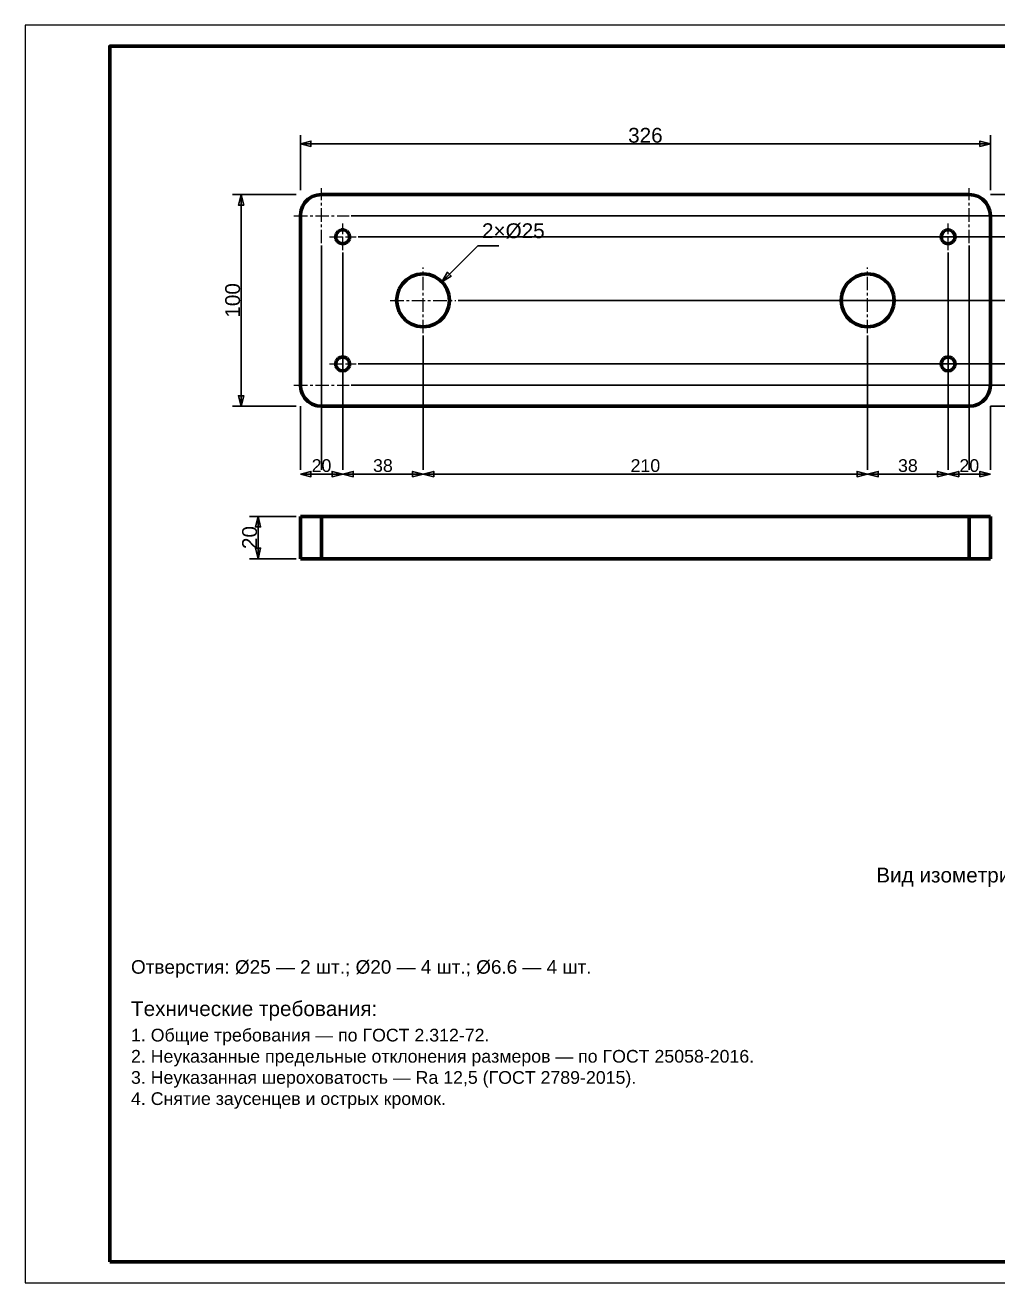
# Model space of a CAD drawing. Header units: millimetres. Extents: x 0 to 420, y 0 to 297.
# Drawn here: x 0 to 229.8, y 0 to 297 of the extents above; entities that cross this region are included whole.
import ezdxf
from ezdxf.enums import TextEntityAlignment as Align

# ---------------------------------------------------------------- set-up
doc = ezdxf.new("R2010")
doc.units = ezdxf.units.MM
doc.linetypes.add('CENTER', pattern=[5.08, 3.175, -0.635, 0.635, -0.635])
doc.linetypes.add('DASHED', pattern=[1.524, 1.27, -0.254])
doc.styles.add('GOST', font='Arial')

msp = doc.modelspace()

# ---------------------------------------------------------------- linework, layer by layer
at = {"color": 7, "lineweight": 35}
for p, q in [((65, 258), (65, 271)), ((228, 258), (228, 271)), ((65, 269), (228, 269)), ((64, 257), (49, 257)), ((51, 207), (51, 257)), ((228, 257), (243, 257)), ((77, 252), (243, 252)), ((78.65, 247), (243, 247)), ((221.65, 247), (243, 247)), ((70, 245), (70, 192)), ((98.42, 236.42), (106.9, 244.9)), ((106.9, 244.9), (111.9, 244.9)), ((223, 245), (223, 192)), ((75, 243.35), (75, 192)), ((218, 243.35), (218, 192)), ((102.25, 232), (243, 232)), ((207.25, 232), (243, 232)), ((94, 223.75), (94, 192)), ((199, 223.75), (199, 192)), ((78.65, 217), (243, 217)), ((221.65, 217), (243, 217)), ((75, 213.35), (75, 192)), ((77, 212), (243, 212)), ((218, 213.35), (218, 192)), ((64, 207), (49, 207)), ((65, 207), (65, 192)), ((70, 205), (70, 192)), ((223, 205), (223, 192)), ((228, 207), (228, 192)), ((228, 207), (243, 207)), ((65, 192), (65, 193)), ((65, 191), (75, 191)), ((75, 192), (75, 193)), ((75, 192), (75, 193)), ((75, 191), (94, 191)), ((94, 192), (94, 193)), ((94, 192), (94, 193)), ((94, 191), (199, 191)), ((199, 192), (199, 193)), ((199, 192), (199, 193)), ((199, 191), (218, 191)), ((218, 192), (218, 193)), ((218, 192), (218, 193)), ((218, 191), (228, 191)), ((228, 192), (228, 193)), ((64, 181), (53, 181)), ((55, 171), (55, 181)), ((64, 171), (53, 171))]:
    msp.add_line(p, q, dxfattribs=at)
at = {"color": 4, "linetype": 'CENTER', "lineweight": 25}
for p, q in [((70, 245.5), (70, 258.5)), ((223, 245.5), (223, 258.5)), ((63.5, 252), (76.5, 252)), ((75, 243.85), (75, 250.15)), ((216.5, 252), (229.5, 252)), ((218, 243.85), (218, 250.15)), ((71.85, 247), (78.15, 247)), ((214.85, 247), (221.15, 247)), ((94, 224.25), (94, 239.75)), ((199, 224.25), (199, 239.75)), ((86.25, 232), (101.75, 232)), ((191.25, 232), (206.75, 232)), ((75, 213.85), (75, 220.15)), ((218, 213.85), (218, 220.15)), ((70, 205.5), (70, 218.5)), ((71.85, 217), (78.15, 217)), ((214.85, 217), (221.15, 217)), ((223, 205.5), (223, 218.5)), ((63.5, 212), (76.5, 212)), ((216.5, 212), (229.5, 212))]:
    msp.add_line(p, q, dxfattribs=at)
at = {"color": 1, "lineweight": 70}
for p, q in [((66.88, 255.91), (66.09, 255.12)), ((67.83, 256.5), (66.88, 255.91)), ((68.89, 256.87), (67.83, 256.5)), ((70, 257), (68.89, 256.87)), ((223, 257), (70, 257)), ((224.11, 256.87), (223, 257)), ((225.17, 256.5), (224.11, 256.87)), ((226.12, 255.91), (225.17, 256.5)), ((226.91, 255.12), (226.12, 255.91)), ((65.13, 253.11), (65, 252)), ((65.5, 254.17), (65.13, 253.11)), ((66.09, 255.12), (65.5, 254.17)), ((227.5, 254.17), (226.91, 255.12)), ((227.87, 253.11), (227.5, 254.17)), ((228, 252), (227.87, 253.11)), ((65, 252), (65, 212)), ((228, 212), (228, 252)), ((73.56, 247.83), (73.35, 247.17)), ((73.35, 247.17), (73.42, 246.49)), ((74.02, 248.34), (73.56, 247.83)), ((74.65, 248.63), (74.02, 248.34)), ((75.35, 248.63), (74.65, 248.63)), ((75.98, 248.34), (75.35, 248.63)), ((76.44, 247.83), (75.98, 248.34)), ((76.65, 247.17), (76.44, 247.83)), ((76.58, 246.49), (76.65, 247.17)), ((216.56, 247.83), (216.35, 247.17)), ((216.35, 247.17), (216.42, 246.49)), ((217.02, 248.34), (216.56, 247.83)), ((217.65, 248.63), (217.02, 248.34)), ((218.35, 248.63), (217.65, 248.63)), ((218.98, 248.34), (218.35, 248.63)), ((219.44, 247.83), (218.98, 248.34)), ((219.65, 247.17), (219.44, 247.83)), ((219.58, 246.49), (219.65, 247.17)), ((73.42, 246.49), (73.77, 245.89)), ((73.77, 245.89), (74.32, 245.48)), ((74.32, 245.48), (75, 245.34)), ((75, 245.34), (75.68, 245.48)), ((75.68, 245.48), (76.23, 245.89)), ((76.23, 245.89), (76.58, 246.49)), ((216.42, 246.49), (216.77, 245.89)), ((216.77, 245.89), (217.32, 245.48)), ((217.32, 245.48), (218, 245.34)), ((218, 245.34), (218.68, 245.48)), ((218.68, 245.48), (219.23, 245.89)), ((219.23, 245.89), (219.58, 246.49)), ((91.29, 237.63), (90.1, 236.89)), ((92.61, 238.09), (91.29, 237.63)), ((94, 238.25), (92.61, 238.09)), ((95.39, 238.09), (94, 238.25)), ((96.71, 237.63), (95.39, 238.09)), ((97.9, 236.89), (96.71, 237.63)), ((196.29, 237.63), (195.1, 236.89)), ((197.61, 238.09), (196.29, 237.63)), ((199, 238.25), (197.61, 238.09)), ((200.39, 238.09), (199, 238.25)), ((201.71, 237.63), (200.39, 238.09)), ((202.9, 236.89), (201.71, 237.63)), ((88.37, 234.71), (87.91, 233.39)), ((89.11, 235.9), (88.37, 234.71)), ((90.1, 236.89), (89.11, 235.9)), ((98.89, 235.9), (97.9, 236.89)), ((99.63, 234.71), (98.89, 235.9)), ((100.09, 233.39), (99.63, 234.71)), ((193.37, 234.71), (192.91, 233.39)), ((194.11, 235.9), (193.37, 234.71)), ((195.1, 236.89), (194.11, 235.9)), ((203.89, 235.9), (202.9, 236.89)), ((204.63, 234.71), (203.89, 235.9)), ((205.09, 233.39), (204.63, 234.71)), ((87.91, 233.39), (87.75, 232)), ((87.75, 232), (87.91, 230.61)), ((100.25, 232), (100.09, 233.39)), ((100.09, 230.61), (100.25, 232)), ((192.91, 233.39), (192.75, 232)), ((192.75, 232), (192.91, 230.61)), ((205.25, 232), (205.09, 233.39)), ((205.09, 230.61), (205.25, 232)), ((87.91, 230.61), (88.37, 229.29)), ((88.37, 229.29), (89.11, 228.1)), ((98.89, 228.1), (99.63, 229.29)), ((99.63, 229.29), (100.09, 230.61)), ((192.91, 230.61), (193.37, 229.29)), ((193.37, 229.29), (194.11, 228.1)), ((203.89, 228.1), (204.63, 229.29)), ((204.63, 229.29), (205.09, 230.61)), ((89.11, 228.1), (90.1, 227.11)), ((90.1, 227.11), (91.29, 226.37)), ((91.29, 226.37), (92.61, 225.91)), ((92.61, 225.91), (94, 225.75)), ((94, 225.75), (95.39, 225.91)), ((95.39, 225.91), (96.71, 226.37)), ((96.71, 226.37), (97.9, 227.11)), ((97.9, 227.11), (98.89, 228.1)), ((194.11, 228.1), (195.1, 227.11)), ((195.1, 227.11), (196.29, 226.37)), ((196.29, 226.37), (197.61, 225.91)), ((197.61, 225.91), (199, 225.75)), ((199, 225.75), (200.39, 225.91)), ((200.39, 225.91), (201.71, 226.37)), ((201.71, 226.37), (202.9, 227.11)), ((202.9, 227.11), (203.89, 228.1)), ((73.56, 217.83), (73.35, 217.17)), ((73.35, 217.17), (73.42, 216.49)), ((74.02, 218.34), (73.56, 217.83)), ((74.65, 218.63), (74.02, 218.34)), ((75.35, 218.63), (74.65, 218.63)), ((75.98, 218.34), (75.35, 218.63)), ((76.44, 217.83), (75.98, 218.34)), ((76.65, 217.17), (76.44, 217.83)), ((76.58, 216.49), (76.65, 217.17)), ((216.56, 217.83), (216.35, 217.17)), ((216.35, 217.17), (216.42, 216.49)), ((217.02, 218.34), (216.56, 217.83)), ((217.65, 218.63), (217.02, 218.34)), ((218.35, 218.63), (217.65, 218.63)), ((218.98, 218.34), (218.35, 218.63)), ((219.44, 217.83), (218.98, 218.34)), ((219.65, 217.17), (219.44, 217.83)), ((219.58, 216.49), (219.65, 217.17)), ((73.42, 216.49), (73.77, 215.89)), ((73.77, 215.89), (74.32, 215.48)), ((74.32, 215.48), (75, 215.34)), ((75, 215.34), (75.68, 215.48)), ((75.68, 215.48), (76.23, 215.89)), ((76.23, 215.89), (76.58, 216.49)), ((216.42, 216.49), (216.77, 215.89)), ((216.77, 215.89), (217.32, 215.48)), ((217.32, 215.48), (218, 215.34)), ((218, 215.34), (218.68, 215.48)), ((218.68, 215.48), (219.23, 215.89)), ((219.23, 215.89), (219.58, 216.49)), ((65, 212), (65.13, 210.89)), ((65.13, 210.89), (65.5, 209.83)), ((227.5, 209.83), (227.87, 210.89)), ((227.87, 210.89), (228, 212)), ((65.5, 209.83), (66.09, 208.88)), ((66.09, 208.88), (66.88, 208.09)), ((66.88, 208.09), (67.83, 207.5)), ((225.17, 207.5), (226.12, 208.09)), ((226.12, 208.09), (226.91, 208.88)), ((226.91, 208.88), (227.5, 209.83)), ((67.83, 207.5), (68.89, 207.13)), ((68.89, 207.13), (70, 207)), ((70, 207), (223, 207)), ((223, 207), (224.11, 207.13)), ((224.11, 207.13), (225.17, 207.5)), ((65, 181), (65.03, 181)), ((65, 171), (65, 181)), ((65, 181), (65, 171)), ((65.03, 181), (65.13, 181)), ((65.13, 181), (65.28, 181)), ((65.28, 181), (65.5, 181)), ((65.5, 181), (65.77, 181)), ((65.77, 181), (66.09, 181)), ((66.09, 181), (66.46, 181)), ((66.46, 181), (66.88, 181)), ((66.88, 181), (67.34, 181)), ((67.34, 181), (67.83, 181)), ((67.83, 181), (68.35, 181)), ((68.35, 181), (68.89, 181)), ((68.89, 181), (69.44, 181)), ((69.44, 181), (70, 181)), ((70, 181), (223, 181)), ((70, 181), (70, 171)), ((223, 181), (223.56, 181)), ((223, 171), (223, 181)), ((223.56, 181), (224.11, 181)), ((224.11, 181), (224.65, 181)), ((224.65, 181), (225.17, 181)), ((225.17, 181), (225.66, 181)), ((225.66, 181), (226.12, 181)), ((226.12, 181), (226.54, 181)), ((226.54, 181), (226.91, 181)), ((226.91, 181), (227.23, 181)), ((227.23, 181), (227.5, 181)), ((227.5, 181), (227.72, 181)), ((227.72, 181), (227.87, 181)), ((227.87, 181), (227.97, 181)), ((227.97, 181), (228, 181)), ((228, 171), (228, 181)), ((228, 181), (228, 171)), ((65.03, 171), (65, 171)), ((65.13, 171), (65.03, 171)), ((65.28, 171), (65.13, 171)), ((65.5, 171), (65.28, 171)), ((65.77, 171), (65.5, 171)), ((66.09, 171), (65.77, 171)), ((66.46, 171), (66.09, 171)), ((66.88, 171), (66.46, 171)), ((67.34, 171), (66.88, 171)), ((67.83, 171), (67.34, 171)), ((68.35, 171), (67.83, 171)), ((68.89, 171), (68.35, 171)), ((69.44, 171), (68.89, 171)), ((70, 171), (69.44, 171)), ((223, 171), (70, 171)), ((223.56, 171), (223, 171)), ((224.11, 171), (223.56, 171)), ((224.65, 171), (224.11, 171)), ((225.17, 171), (224.65, 171)), ((225.66, 171), (225.17, 171)), ((226.12, 171), (225.66, 171)), ((226.54, 171), (226.12, 171)), ((226.91, 171), (226.54, 171)), ((227.23, 171), (226.91, 171)), ((227.5, 171), (227.23, 171)), ((227.72, 171), (227.5, 171)), ((227.87, 171), (227.72, 171)), ((227.97, 171), (227.87, 171)), ((228, 171), (227.97, 171))]:
    msp.add_line(p, q, dxfattribs=at)
at = {"color": 5, "linetype": 'DASHED', "lineweight": 35}
for p, q in [((66.09, 255.12), (66.88, 255.91)), ((66.88, 255.91), (67.83, 256.5)), ((67.83, 256.5), (68.89, 256.87)), ((68.89, 256.87), (70, 257)), ((70, 257), (223, 257)), ((223, 257), (224.11, 256.87)), ((224.11, 256.87), (225.17, 256.5)), ((225.17, 256.5), (226.12, 255.91)), ((226.12, 255.91), (226.91, 255.12)), ((65, 252), (65.13, 253.11)), ((65.13, 253.11), (65.5, 254.17)), ((65.5, 254.17), (66.09, 255.12)), ((226.91, 255.12), (227.5, 254.17)), ((227.5, 254.17), (227.87, 253.11)), ((227.87, 253.11), (228, 252)), ((65, 212), (65, 252)), ((228, 252), (228, 212)), ((73.35, 247.17), (73.56, 247.83)), ((73.42, 246.49), (73.35, 247.17)), ((73.56, 247.83), (74.02, 248.34)), ((74.02, 248.34), (74.65, 248.63)), ((74.65, 248.63), (75.35, 248.63)), ((75.35, 248.63), (75.98, 248.34)), ((75.98, 248.34), (76.44, 247.83)), ((76.44, 247.83), (76.65, 247.17)), ((76.65, 247.17), (76.58, 246.49)), ((216.35, 247.17), (216.56, 247.83)), ((216.42, 246.49), (216.35, 247.17)), ((216.56, 247.83), (217.02, 248.34)), ((217.02, 248.34), (217.65, 248.63)), ((217.65, 248.63), (218.35, 248.63)), ((218.35, 248.63), (218.98, 248.34)), ((218.98, 248.34), (219.44, 247.83)), ((219.44, 247.83), (219.65, 247.17)), ((219.65, 247.17), (219.58, 246.49)), ((73.77, 245.89), (73.42, 246.49)), ((74.32, 245.48), (73.77, 245.89)), ((75, 245.34), (74.32, 245.48)), ((75.68, 245.48), (75, 245.34)), ((76.23, 245.89), (75.68, 245.48)), ((76.58, 246.49), (76.23, 245.89)), ((216.77, 245.89), (216.42, 246.49)), ((217.32, 245.48), (216.77, 245.89)), ((218, 245.34), (217.32, 245.48)), ((218.68, 245.48), (218, 245.34)), ((219.23, 245.89), (218.68, 245.48)), ((219.58, 246.49), (219.23, 245.89)), ((90.1, 236.89), (91.29, 237.63)), ((91.29, 237.63), (92.61, 238.09)), ((92.61, 238.09), (94, 238.25)), ((94, 238.25), (95.39, 238.09)), ((95.39, 238.09), (96.71, 237.63)), ((96.71, 237.63), (97.9, 236.89)), ((195.1, 236.89), (196.29, 237.63)), ((196.29, 237.63), (197.61, 238.09)), ((197.61, 238.09), (199, 238.25)), ((199, 238.25), (200.39, 238.09)), ((200.39, 238.09), (201.71, 237.63)), ((201.71, 237.63), (202.9, 236.89)), ((87.91, 233.39), (88.37, 234.71)), ((88.37, 234.71), (89.11, 235.9)), ((89.11, 235.9), (90.1, 236.89)), ((97.9, 236.89), (98.89, 235.9)), ((98.89, 235.9), (99.63, 234.71)), ((99.63, 234.71), (100.09, 233.39)), ((192.91, 233.39), (193.37, 234.71)), ((193.37, 234.71), (194.11, 235.9)), ((194.11, 235.9), (195.1, 236.89)), ((202.9, 236.89), (203.89, 235.9)), ((203.89, 235.9), (204.63, 234.71)), ((204.63, 234.71), (205.09, 233.39)), ((87.75, 232), (87.91, 233.39)), ((87.91, 230.61), (87.75, 232)), ((100.09, 233.39), (100.25, 232)), ((100.25, 232), (100.09, 230.61)), ((192.75, 232), (192.91, 233.39)), ((192.91, 230.61), (192.75, 232)), ((205.09, 233.39), (205.25, 232)), ((205.25, 232), (205.09, 230.61)), ((88.37, 229.29), (87.91, 230.61)), ((89.11, 228.1), (88.37, 229.29)), ((99.63, 229.29), (98.89, 228.1)), ((100.09, 230.61), (99.63, 229.29)), ((193.37, 229.29), (192.91, 230.61)), ((194.11, 228.1), (193.37, 229.29)), ((204.63, 229.29), (203.89, 228.1)), ((205.09, 230.61), (204.63, 229.29)), ((90.1, 227.11), (89.11, 228.1)), ((91.29, 226.37), (90.1, 227.11)), ((92.61, 225.91), (91.29, 226.37)), ((94, 225.75), (92.61, 225.91)), ((95.39, 225.91), (94, 225.75)), ((96.71, 226.37), (95.39, 225.91)), ((97.9, 227.11), (96.71, 226.37)), ((98.89, 228.1), (97.9, 227.11)), ((195.1, 227.11), (194.11, 228.1)), ((196.29, 226.37), (195.1, 227.11)), ((197.61, 225.91), (196.29, 226.37)), ((199, 225.75), (197.61, 225.91)), ((200.39, 225.91), (199, 225.75)), ((201.71, 226.37), (200.39, 225.91)), ((202.9, 227.11), (201.71, 226.37)), ((203.89, 228.1), (202.9, 227.11)), ((73.35, 217.17), (73.56, 217.83)), ((73.42, 216.49), (73.35, 217.17)), ((73.56, 217.83), (74.02, 218.34)), ((74.02, 218.34), (74.65, 218.63)), ((74.65, 218.63), (75.35, 218.63)), ((75.35, 218.63), (75.98, 218.34)), ((75.98, 218.34), (76.44, 217.83)), ((76.44, 217.83), (76.65, 217.17)), ((76.65, 217.17), (76.58, 216.49)), ((216.35, 217.17), (216.56, 217.83)), ((216.42, 216.49), (216.35, 217.17)), ((216.56, 217.83), (217.02, 218.34)), ((217.02, 218.34), (217.65, 218.63)), ((217.65, 218.63), (218.35, 218.63)), ((218.35, 218.63), (218.98, 218.34)), ((218.98, 218.34), (219.44, 217.83)), ((219.44, 217.83), (219.65, 217.17)), ((219.65, 217.17), (219.58, 216.49)), ((73.77, 215.89), (73.42, 216.49)), ((74.32, 215.48), (73.77, 215.89)), ((75, 215.34), (74.32, 215.48)), ((75.68, 215.48), (75, 215.34)), ((76.23, 215.89), (75.68, 215.48)), ((76.58, 216.49), (76.23, 215.89)), ((216.77, 215.89), (216.42, 216.49)), ((217.32, 215.48), (216.77, 215.89)), ((218, 215.34), (217.32, 215.48)), ((218.68, 215.48), (218, 215.34)), ((219.23, 215.89), (218.68, 215.48)), ((219.58, 216.49), (219.23, 215.89)), ((65.13, 210.89), (65, 212)), ((65.5, 209.83), (65.13, 210.89)), ((227.87, 210.89), (227.5, 209.83)), ((228, 212), (227.87, 210.89)), ((66.09, 208.88), (65.5, 209.83)), ((66.88, 208.09), (66.09, 208.88)), ((67.83, 207.5), (66.88, 208.09)), ((226.12, 208.09), (225.17, 207.5)), ((226.91, 208.88), (226.12, 208.09)), ((227.5, 209.83), (226.91, 208.88)), ((68.89, 207.13), (67.83, 207.5)), ((70, 207), (68.89, 207.13)), ((223, 207), (70, 207)), ((224.11, 207.13), (223, 207)), ((225.17, 207.5), (224.11, 207.13)), ((65.03, 181), (65, 181)), ((65.13, 181), (65.03, 181)), ((65.28, 181), (65.13, 181)), ((65.5, 181), (65.28, 181)), ((65.77, 181), (65.5, 181)), ((66.09, 181), (65.77, 181)), ((66.46, 181), (66.09, 181)), ((66.88, 181), (66.46, 181)), ((67.34, 181), (66.88, 181)), ((67.83, 181), (67.34, 181)), ((68.35, 181), (67.83, 181)), ((68.89, 181), (68.35, 181)), ((69.44, 181), (68.89, 181)), ((70, 181), (69.44, 181)), ((223, 181), (70, 181)), ((73.35, 181), (73.34, 181)), ((73.34, 181), (73.38, 181)), ((73.35, 181), (73.34, 181)), ((73.34, 181), (73.38, 181)), ((73.38, 181), (73.35, 181)), ((73.38, 181), (73.35, 181)), ((73.43, 181), (73.38, 181)), ((73.38, 181), (73.5, 181)), ((73.43, 181), (73.38, 181)), ((73.38, 181), (73.5, 181)), ((73.5, 181), (73.43, 181)), ((73.5, 181), (73.43, 181)), ((73.59, 181), (73.5, 181)), ((73.5, 181), (73.7, 181)), ((73.59, 181), (73.5, 181)), ((73.5, 181), (73.7, 181)), ((73.7, 181), (73.59, 181)), ((73.7, 181), (73.59, 181)), ((73.82, 181), (73.7, 181)), ((73.7, 181), (73.96, 181)), ((73.82, 181), (73.7, 181)), ((73.7, 181), (73.96, 181)), ((73.96, 181), (73.82, 181)), ((73.96, 181), (73.82, 181)), ((74.12, 181), (73.96, 181)), ((73.96, 181), (74.28, 181)), ((74.12, 181), (73.96, 181)), ((73.96, 181), (74.28, 181)), ((74.28, 181), (74.12, 181)), ((74.28, 181), (74.12, 181)), ((74.45, 181), (74.28, 181)), ((74.28, 181), (74.63, 181)), ((74.45, 181), (74.28, 181)), ((74.28, 181), (74.63, 181)), ((74.63, 181), (74.45, 181)), ((74.63, 181), (74.45, 181)), ((74.81, 181), (74.63, 181)), ((74.63, 181), (75, 181)), ((74.81, 181), (74.63, 181)), ((74.63, 181), (75, 181)), ((75, 181), (74.81, 181)), ((75, 181), (74.81, 181)), ((75, 181), (75.37, 181)), ((75.19, 181), (75, 181)), ((75, 181), (75.37, 181)), ((75.19, 181), (75, 181)), ((75.37, 181), (75.19, 181)), ((75.37, 181), (75.19, 181)), ((75.37, 181), (75.72, 181)), ((75.55, 181), (75.37, 181)), ((75.37, 181), (75.72, 181)), ((75.55, 181), (75.37, 181)), ((75.72, 181), (75.55, 181)), ((75.72, 181), (75.55, 181)), ((75.72, 181), (76.04, 181)), ((75.88, 181), (75.72, 181)), ((75.72, 181), (76.04, 181)), ((75.88, 181), (75.72, 181)), ((76.04, 181), (75.88, 181)), ((76.04, 181), (75.88, 181)), ((76.04, 181), (76.3, 181)), ((76.18, 181), (76.04, 181)), ((76.04, 181), (76.3, 181)), ((76.18, 181), (76.04, 181)), ((76.3, 181), (76.18, 181)), ((76.3, 181), (76.18, 181)), ((76.3, 181), (76.5, 181)), ((76.41, 181), (76.3, 181)), ((76.3, 181), (76.5, 181)), ((76.41, 181), (76.3, 181)), ((76.5, 181), (76.41, 181)), ((76.5, 181), (76.41, 181)), ((76.5, 181), (76.62, 181)), ((76.57, 181), (76.5, 181)), ((76.5, 181), (76.62, 181)), ((76.57, 181), (76.5, 181)), ((76.62, 181), (76.57, 181)), ((76.62, 181), (76.57, 181)), ((76.62, 181), (76.66, 181)), ((76.65, 181), (76.62, 181)), ((76.62, 181), (76.66, 181)), ((76.65, 181), (76.62, 181)), ((76.66, 181), (76.65, 181)), ((76.66, 181), (76.65, 181)), ((87.91, 181), (87.75, 181)), ((87.75, 181), (87.79, 181)), ((87.79, 181), (87.91, 181)), ((88.37, 181), (87.91, 181)), ((87.91, 181), (88.1, 181)), ((88.1, 181), (88.37, 181)), ((89.11, 181), (88.37, 181)), ((88.37, 181), (88.71, 181)), ((88.71, 181), (89.11, 181)), ((90.1, 181), (89.11, 181)), ((89.11, 181), (89.58, 181)), ((89.58, 181), (90.1, 181)), ((91.29, 181), (90.1, 181)), ((90.1, 181), (90.67, 181)), ((90.67, 181), (91.29, 181)), ((92.61, 181), (91.29, 181)), ((91.29, 181), (91.94, 181)), ((91.94, 181), (92.61, 181)), ((94, 181), (92.61, 181)), ((92.61, 181), (93.3, 181)), ((93.3, 181), (94, 181)), ((94, 181), (94.7, 181)), ((95.39, 181), (94, 181)), ((94.7, 181), (95.39, 181)), ((95.39, 181), (96.06, 181)), ((96.71, 181), (95.39, 181)), ((96.06, 181), (96.71, 181)), ((96.71, 181), (97.33, 181)), ((97.9, 181), (96.71, 181)), ((97.33, 181), (97.9, 181)), ((97.9, 181), (98.42, 181)), ((98.89, 181), (97.9, 181)), ((98.42, 181), (98.89, 181)), ((98.89, 181), (99.29, 181)), ((99.63, 181), (98.89, 181)), ((99.29, 181), (99.63, 181)), ((99.63, 181), (99.9, 181)), ((100.09, 181), (99.63, 181)), ((99.9, 181), (100.09, 181)), ((100.09, 181), (100.21, 181)), ((100.25, 181), (100.09, 181)), ((100.21, 181), (100.25, 181)), ((192.91, 181), (192.75, 181)), ((192.75, 181), (192.79, 181)), ((192.79, 181), (192.91, 181)), ((193.37, 181), (192.91, 181)), ((192.91, 181), (193.1, 181)), ((193.1, 181), (193.37, 181)), ((194.11, 181), (193.37, 181)), ((193.37, 181), (193.71, 181)), ((193.71, 181), (194.11, 181)), ((195.1, 181), (194.11, 181)), ((194.11, 181), (194.58, 181)), ((194.58, 181), (195.1, 181)), ((196.29, 181), (195.1, 181)), ((195.1, 181), (195.67, 181)), ((195.67, 181), (196.29, 181)), ((197.61, 181), (196.29, 181)), ((196.29, 181), (196.94, 181)), ((196.94, 181), (197.61, 181)), ((199, 181), (197.61, 181)), ((197.61, 181), (198.3, 181)), ((198.3, 181), (199, 181)), ((199, 181), (199.7, 181)), ((200.39, 181), (199, 181)), ((199.7, 181), (200.39, 181)), ((200.39, 181), (201.06, 181)), ((201.71, 181), (200.39, 181)), ((201.06, 181), (201.71, 181)), ((201.71, 181), (202.33, 181)), ((202.9, 181), (201.71, 181)), ((202.33, 181), (202.9, 181)), ((202.9, 181), (203.42, 181)), ((203.89, 181), (202.9, 181)), ((203.42, 181), (203.89, 181)), ((203.89, 181), (204.29, 181)), ((204.63, 181), (203.89, 181)), ((204.29, 181), (204.63, 181)), ((204.63, 181), (204.9, 181)), ((205.09, 181), (204.63, 181)), ((204.9, 181), (205.09, 181)), ((205.09, 181), (205.21, 181)), ((205.25, 181), (205.09, 181)), ((205.21, 181), (205.25, 181)), ((216.35, 181), (216.34, 181)), ((216.34, 181), (216.38, 181)), ((216.35, 181), (216.34, 181)), ((216.34, 181), (216.38, 181)), ((216.38, 181), (216.35, 181)), ((216.38, 181), (216.35, 181)), ((216.43, 181), (216.38, 181)), ((216.38, 181), (216.5, 181)), ((216.43, 181), (216.38, 181)), ((216.38, 181), (216.5, 181)), ((216.5, 181), (216.43, 181)), ((216.5, 181), (216.43, 181)), ((216.59, 181), (216.5, 181)), ((216.5, 181), (216.7, 181)), ((216.59, 181), (216.5, 181)), ((216.5, 181), (216.7, 181)), ((216.7, 181), (216.59, 181)), ((216.7, 181), (216.59, 181)), ((216.82, 181), (216.7, 181)), ((216.7, 181), (216.96, 181)), ((216.82, 181), (216.7, 181)), ((216.7, 181), (216.96, 181)), ((216.96, 181), (216.82, 181)), ((216.96, 181), (216.82, 181)), ((217.12, 181), (216.96, 181)), ((216.96, 181), (217.28, 181)), ((217.12, 181), (216.96, 181)), ((216.96, 181), (217.28, 181)), ((217.28, 181), (217.12, 181)), ((217.28, 181), (217.12, 181)), ((217.45, 181), (217.28, 181)), ((217.28, 181), (217.63, 181)), ((217.45, 181), (217.28, 181)), ((217.28, 181), (217.63, 181)), ((217.63, 181), (217.45, 181)), ((217.63, 181), (217.45, 181)), ((217.81, 181), (217.63, 181)), ((217.63, 181), (218, 181)), ((217.81, 181), (217.63, 181)), ((217.63, 181), (218, 181)), ((218, 181), (217.81, 181)), ((218, 181), (217.81, 181)), ((218, 181), (218.37, 181)), ((218.19, 181), (218, 181)), ((218, 181), (218.37, 181)), ((218.19, 181), (218, 181)), ((218.37, 181), (218.19, 181)), ((218.37, 181), (218.19, 181)), ((218.37, 181), (218.72, 181)), ((218.55, 181), (218.37, 181)), ((218.37, 181), (218.72, 181)), ((218.55, 181), (218.37, 181)), ((218.72, 181), (218.55, 181)), ((218.72, 181), (218.55, 181)), ((218.72, 181), (219.04, 181)), ((218.88, 181), (218.72, 181)), ((218.72, 181), (219.04, 181)), ((218.88, 181), (218.72, 181)), ((219.04, 181), (218.88, 181)), ((219.04, 181), (218.88, 181)), ((219.04, 181), (219.3, 181)), ((219.18, 181), (219.04, 181)), ((219.04, 181), (219.3, 181)), ((219.18, 181), (219.04, 181)), ((219.3, 181), (219.18, 181)), ((219.3, 181), (219.18, 181)), ((219.3, 181), (219.5, 181)), ((219.41, 181), (219.3, 181)), ((219.3, 181), (219.5, 181)), ((219.41, 181), (219.3, 181)), ((219.5, 181), (219.41, 181)), ((219.5, 181), (219.41, 181)), ((219.5, 181), (219.62, 181)), ((219.57, 181), (219.5, 181)), ((219.5, 181), (219.62, 181)), ((219.57, 181), (219.5, 181)), ((219.62, 181), (219.57, 181)), ((219.62, 181), (219.57, 181)), ((219.62, 181), (219.66, 181)), ((219.65, 181), (219.62, 181)), ((219.62, 181), (219.66, 181)), ((219.65, 181), (219.62, 181)), ((219.66, 181), (219.65, 181)), ((219.66, 181), (219.65, 181)), ((223.56, 181), (223, 181)), ((224.11, 181), (223.56, 181)), ((224.65, 181), (224.11, 181)), ((225.17, 181), (224.65, 181)), ((225.66, 181), (225.17, 181)), ((226.12, 181), (225.66, 181)), ((226.54, 181), (226.12, 181)), ((226.91, 181), (226.54, 181)), ((227.23, 181), (226.91, 181)), ((227.5, 181), (227.23, 181)), ((227.72, 181), (227.5, 181)), ((227.87, 181), (227.72, 181)), ((227.97, 181), (227.87, 181)), ((228, 181), (227.97, 181)), ((65, 171), (65.03, 171)), ((65.03, 171), (65.13, 171)), ((65.13, 171), (65.28, 171)), ((65.28, 171), (65.5, 171)), ((65.5, 171), (65.77, 171)), ((65.77, 171), (66.09, 171)), ((66.09, 171), (66.46, 171)), ((66.46, 171), (66.88, 171)), ((66.88, 171), (67.34, 171)), ((67.34, 171), (67.83, 171)), ((67.83, 171), (68.35, 171)), ((68.35, 171), (68.89, 171)), ((68.89, 171), (69.44, 171)), ((69.44, 171), (70, 171)), ((70, 171), (223, 171)), ((73.38, 171), (73.34, 171)), ((73.34, 171), (73.35, 171)), ((73.38, 171), (73.34, 171)), ((73.34, 171), (73.35, 171)), ((73.35, 171), (73.38, 171)), ((73.35, 171), (73.38, 171)), ((73.5, 171), (73.38, 171)), ((73.38, 171), (73.43, 171)), ((73.5, 171), (73.38, 171)), ((73.38, 171), (73.43, 171)), ((73.43, 171), (73.5, 171)), ((73.43, 171), (73.5, 171)), ((73.7, 171), (73.5, 171)), ((73.5, 171), (73.59, 171)), ((73.7, 171), (73.5, 171)), ((73.5, 171), (73.59, 171)), ((73.59, 171), (73.7, 171)), ((73.59, 171), (73.7, 171)), ((73.96, 171), (73.7, 171)), ((73.7, 171), (73.82, 171)), ((73.96, 171), (73.7, 171)), ((73.7, 171), (73.82, 171)), ((73.82, 171), (73.96, 171)), ((73.82, 171), (73.96, 171)), ((74.28, 171), (73.96, 171)), ((73.96, 171), (74.12, 171)), ((74.28, 171), (73.96, 171)), ((73.96, 171), (74.12, 171)), ((74.12, 171), (74.28, 171)), ((74.12, 171), (74.28, 171)), ((74.63, 171), (74.28, 171)), ((74.28, 171), (74.45, 171)), ((74.63, 171), (74.28, 171)), ((74.28, 171), (74.45, 171)), ((74.45, 171), (74.63, 171)), ((74.45, 171), (74.63, 171)), ((75, 171), (74.63, 171)), ((74.63, 171), (74.81, 171)), ((75, 171), (74.63, 171)), ((74.63, 171), (74.81, 171)), ((74.81, 171), (75, 171)), ((74.81, 171), (75, 171)), ((75, 171), (75.19, 171)), ((75.37, 171), (75, 171)), ((75, 171), (75.19, 171)), ((75.37, 171), (75, 171)), ((75.19, 171), (75.37, 171)), ((75.19, 171), (75.37, 171)), ((75.37, 171), (75.55, 171)), ((75.72, 171), (75.37, 171)), ((75.37, 171), (75.55, 171)), ((75.72, 171), (75.37, 171)), ((75.55, 171), (75.72, 171)), ((75.55, 171), (75.72, 171)), ((75.72, 171), (75.88, 171)), ((76.04, 171), (75.72, 171)), ((75.72, 171), (75.88, 171)), ((76.04, 171), (75.72, 171)), ((75.88, 171), (76.04, 171)), ((75.88, 171), (76.04, 171)), ((76.04, 171), (76.18, 171)), ((76.3, 171), (76.04, 171)), ((76.04, 171), (76.18, 171)), ((76.3, 171), (76.04, 171)), ((76.18, 171), (76.3, 171)), ((76.18, 171), (76.3, 171)), ((76.3, 171), (76.41, 171)), ((76.5, 171), (76.3, 171)), ((76.3, 171), (76.41, 171)), ((76.5, 171), (76.3, 171)), ((76.41, 171), (76.5, 171)), ((76.41, 171), (76.5, 171)), ((76.5, 171), (76.57, 171)), ((76.62, 171), (76.5, 171)), ((76.5, 171), (76.57, 171)), ((76.62, 171), (76.5, 171)), ((76.57, 171), (76.62, 171)), ((76.57, 171), (76.62, 171)), ((76.62, 171), (76.65, 171)), ((76.66, 171), (76.62, 171)), ((76.62, 171), (76.65, 171)), ((76.66, 171), (76.62, 171)), ((76.65, 171), (76.66, 171)), ((76.65, 171), (76.66, 171)), ((87.79, 171), (87.75, 171)), ((87.75, 171), (87.91, 171)), ((87.91, 171), (87.79, 171)), ((88.1, 171), (87.91, 171)), ((87.91, 171), (88.37, 171)), ((88.37, 171), (88.1, 171)), ((88.71, 171), (88.37, 171)), ((88.37, 171), (89.11, 171)), ((89.11, 171), (88.71, 171)), ((89.58, 171), (89.11, 171)), ((89.11, 171), (90.1, 171)), ((90.1, 171), (89.58, 171)), ((90.67, 171), (90.1, 171)), ((90.1, 171), (91.29, 171)), ((91.29, 171), (90.67, 171)), ((91.94, 171), (91.29, 171)), ((91.29, 171), (92.61, 171)), ((92.61, 171), (91.94, 171)), ((93.3, 171), (92.61, 171)), ((92.61, 171), (94, 171)), ((94, 171), (93.3, 171)), ((94, 171), (95.39, 171)), ((94.7, 171), (94, 171)), ((95.39, 171), (94.7, 171)), ((95.39, 171), (96.71, 171)), ((96.06, 171), (95.39, 171)), ((96.71, 171), (96.06, 171)), ((96.71, 171), (97.9, 171)), ((97.33, 171), (96.71, 171)), ((97.9, 171), (97.33, 171)), ((97.9, 171), (98.89, 171)), ((98.42, 171), (97.9, 171)), ((98.89, 171), (98.42, 171)), ((98.89, 171), (99.63, 171)), ((99.29, 171), (98.89, 171)), ((99.63, 171), (99.29, 171)), ((99.63, 171), (100.09, 171)), ((99.9, 171), (99.63, 171)), ((100.09, 171), (99.9, 171)), ((100.09, 171), (100.25, 171)), ((100.21, 171), (100.09, 171)), ((100.25, 171), (100.21, 171)), ((192.79, 171), (192.75, 171)), ((192.75, 171), (192.91, 171)), ((192.91, 171), (192.79, 171)), ((193.1, 171), (192.91, 171)), ((192.91, 171), (193.37, 171)), ((193.37, 171), (193.1, 171)), ((193.71, 171), (193.37, 171)), ((193.37, 171), (194.11, 171)), ((194.11, 171), (193.71, 171)), ((194.58, 171), (194.11, 171)), ((194.11, 171), (195.1, 171)), ((195.1, 171), (194.58, 171)), ((195.67, 171), (195.1, 171)), ((195.1, 171), (196.29, 171)), ((196.29, 171), (195.67, 171)), ((196.94, 171), (196.29, 171)), ((196.29, 171), (197.61, 171)), ((197.61, 171), (196.94, 171)), ((198.3, 171), (197.61, 171)), ((197.61, 171), (199, 171)), ((199, 171), (198.3, 171)), ((199, 171), (200.39, 171)), ((199.7, 171), (199, 171)), ((200.39, 171), (199.7, 171)), ((200.39, 171), (201.71, 171)), ((201.06, 171), (200.39, 171)), ((201.71, 171), (201.06, 171)), ((201.71, 171), (202.9, 171)), ((202.33, 171), (201.71, 171)), ((202.9, 171), (202.33, 171)), ((202.9, 171), (203.89, 171)), ((203.42, 171), (202.9, 171)), ((203.89, 171), (203.42, 171)), ((203.89, 171), (204.63, 171)), ((204.29, 171), (203.89, 171)), ((204.63, 171), (204.29, 171)), ((204.63, 171), (205.09, 171)), ((204.9, 171), (204.63, 171)), ((205.09, 171), (204.9, 171)), ((205.09, 171), (205.25, 171)), ((205.21, 171), (205.09, 171)), ((205.25, 171), (205.21, 171)), ((216.38, 171), (216.34, 171)), ((216.34, 171), (216.35, 171)), ((216.38, 171), (216.34, 171)), ((216.34, 171), (216.35, 171)), ((216.35, 171), (216.38, 171)), ((216.35, 171), (216.38, 171)), ((216.5, 171), (216.38, 171)), ((216.38, 171), (216.43, 171)), ((216.5, 171), (216.38, 171)), ((216.38, 171), (216.43, 171)), ((216.43, 171), (216.5, 171)), ((216.43, 171), (216.5, 171)), ((216.7, 171), (216.5, 171)), ((216.5, 171), (216.59, 171)), ((216.7, 171), (216.5, 171)), ((216.5, 171), (216.59, 171)), ((216.59, 171), (216.7, 171)), ((216.59, 171), (216.7, 171)), ((216.96, 171), (216.7, 171)), ((216.7, 171), (216.82, 171)), ((216.96, 171), (216.7, 171)), ((216.7, 171), (216.82, 171)), ((216.82, 171), (216.96, 171)), ((216.82, 171), (216.96, 171)), ((217.28, 171), (216.96, 171)), ((216.96, 171), (217.12, 171)), ((217.28, 171), (216.96, 171)), ((216.96, 171), (217.12, 171)), ((217.12, 171), (217.28, 171)), ((217.12, 171), (217.28, 171)), ((217.63, 171), (217.28, 171)), ((217.28, 171), (217.45, 171)), ((217.63, 171), (217.28, 171)), ((217.28, 171), (217.45, 171)), ((217.45, 171), (217.63, 171)), ((217.45, 171), (217.63, 171)), ((218, 171), (217.63, 171)), ((217.63, 171), (217.81, 171)), ((218, 171), (217.63, 171)), ((217.63, 171), (217.81, 171)), ((217.81, 171), (218, 171)), ((217.81, 171), (218, 171)), ((218, 171), (218.19, 171)), ((218.37, 171), (218, 171)), ((218, 171), (218.19, 171)), ((218.37, 171), (218, 171)), ((218.19, 171), (218.37, 171)), ((218.19, 171), (218.37, 171)), ((218.37, 171), (218.55, 171)), ((218.72, 171), (218.37, 171)), ((218.37, 171), (218.55, 171)), ((218.72, 171), (218.37, 171)), ((218.55, 171), (218.72, 171)), ((218.55, 171), (218.72, 171)), ((218.72, 171), (218.88, 171)), ((219.04, 171), (218.72, 171)), ((218.72, 171), (218.88, 171)), ((219.04, 171), (218.72, 171)), ((218.88, 171), (219.04, 171)), ((218.88, 171), (219.04, 171)), ((219.04, 171), (219.18, 171)), ((219.3, 171), (219.04, 171)), ((219.04, 171), (219.18, 171)), ((219.3, 171), (219.04, 171)), ((219.18, 171), (219.3, 171)), ((219.18, 171), (219.3, 171)), ((219.3, 171), (219.41, 171)), ((219.5, 171), (219.3, 171)), ((219.3, 171), (219.41, 171)), ((219.5, 171), (219.3, 171)), ((219.41, 171), (219.5, 171)), ((219.41, 171), (219.5, 171)), ((219.5, 171), (219.57, 171)), ((219.62, 171), (219.5, 171)), ((219.5, 171), (219.57, 171)), ((219.62, 171), (219.5, 171)), ((219.57, 171), (219.62, 171)), ((219.57, 171), (219.62, 171)), ((219.62, 171), (219.65, 171)), ((219.66, 171), (219.62, 171)), ((219.62, 171), (219.65, 171)), ((219.66, 171), (219.62, 171)), ((219.65, 171), (219.66, 171)), ((219.65, 171), (219.66, 171)), ((223, 171), (223.56, 171)), ((223.56, 171), (224.11, 171)), ((224.11, 171), (224.65, 171)), ((224.65, 171), (225.17, 171)), ((225.17, 171), (225.66, 171)), ((225.66, 171), (226.12, 171)), ((226.12, 171), (226.54, 171)), ((226.54, 171), (226.91, 171)), ((226.91, 171), (227.23, 171)), ((227.23, 171), (227.5, 171)), ((227.5, 171), (227.72, 171)), ((227.72, 171), (227.87, 171)), ((227.87, 171), (227.97, 171)), ((227.97, 171), (228, 171))]:
    msp.add_line(p, q, dxfattribs=at)
at = {"color": 7, "lineweight": 25}
msp.add_lwpolyline([(0, 0), (420, 0), (420, 297), (0, 297)], close=True, dxfattribs=at)
at = {"color": 7, "lineweight": 70}
msp.add_lwpolyline([(20, 5), (415, 5), (415, 292), (20, 292)], close=True, dxfattribs=at)
at = {"color": 7, "lineweight": 35}
for points in [[(65, 269), (67.5, 268.38), (67.5, 269.62)], [(228, 269), (225.5, 269.62), (225.5, 268.38)], [(51, 257), (50.38, 254.5), (51.62, 254.5)], [(98.42, 236.42), (100.63, 237.75), (99.75, 238.63)], [(51, 207), (51.62, 209.5), (50.38, 209.5)], [(65, 191), (67.5, 190.37), (67.5, 191.62)], [(75, 191), (72.5, 191.62), (72.5, 190.37)], [(75, 191), (77.5, 190.37), (77.5, 191.62)], [(94, 191), (91.5, 191.62), (91.5, 190.37)], [(94, 191), (96.5, 190.37), (96.5, 191.62)], [(199, 191), (196.5, 191.62), (196.5, 190.37)], [(199, 191), (201.5, 190.37), (201.5, 191.62)], [(218, 191), (215.5, 191.62), (215.5, 190.37)], [(218, 191), (220.5, 190.37), (220.5, 191.62)], [(228, 191), (225.5, 191.62), (225.5, 190.37)], [(55, 181), (54.38, 178.5), (55.62, 178.5)], [(55, 171), (55.62, 173.5), (54.38, 173.5)]]:
    msp.add_lwpolyline(points, close=True, dxfattribs=at)

# ---------------------------------------------------------------- texts
at = {"color": 7, "style": 'GOST'}
for s, height, p in [('326', 3.5, (146.5, 271)), ('20', 3, (70, 193)), ('38', 3, (84.5, 193)), ('210', 3, (146.5, 193)), ('38', 3, (208.5, 193)), ('20', 3, (223, 193))]:
    msp.add_text(s, height=height, dxfattribs=at).set_placement(p, align=Align.MIDDLE)
msp.add_text('2×Ø25', height=3.5, dxfattribs=at).set_placement((107.9, 246.7))
for s, p in [('100', (49, 232)), ('20', (53, 176))]:
    msp.add_text(s, height=3.5, rotation=90, dxfattribs=at).set_placement(p, align=Align.MIDDLE)
at = {"color": 3, "style": 'GOST'}
msp.add_text('Вид изометрический', height=3.5, dxfattribs=at).set_placement((248, 94.55), align=Align.RIGHT)
at = {"color": 6, "style": 'GOST'}
msp.add_text('Отверстия: Ø25 — 2 шт.; Ø20 — 4 шт.; Ø6.6 — 4 шт.', height=3.2, dxfattribs=at).set_placement((25, 73))
at = {"color": 3, "style": 'GOST'}
for s, height, p in [('Технические требования:', 3.5, (25, 63)), ('1. Общие требования — по ГОСТ 2.312-72.', 3, (25, 57)), ('2. Неуказанные предельные отклонения размеров — по ГОСТ 25058-2016.', 3, (25, 52)), ('3. Неуказанная шероховатость — Ra 12,5 (ГОСТ 2789-2015).', 3, (25, 47)), ('4. Снятие заусенцев и острых кромок.', 3, (25, 42))]:
    msp.add_text(s, height=height, dxfattribs=at).set_placement(p)

doc.saveas('drawing.dxf')
